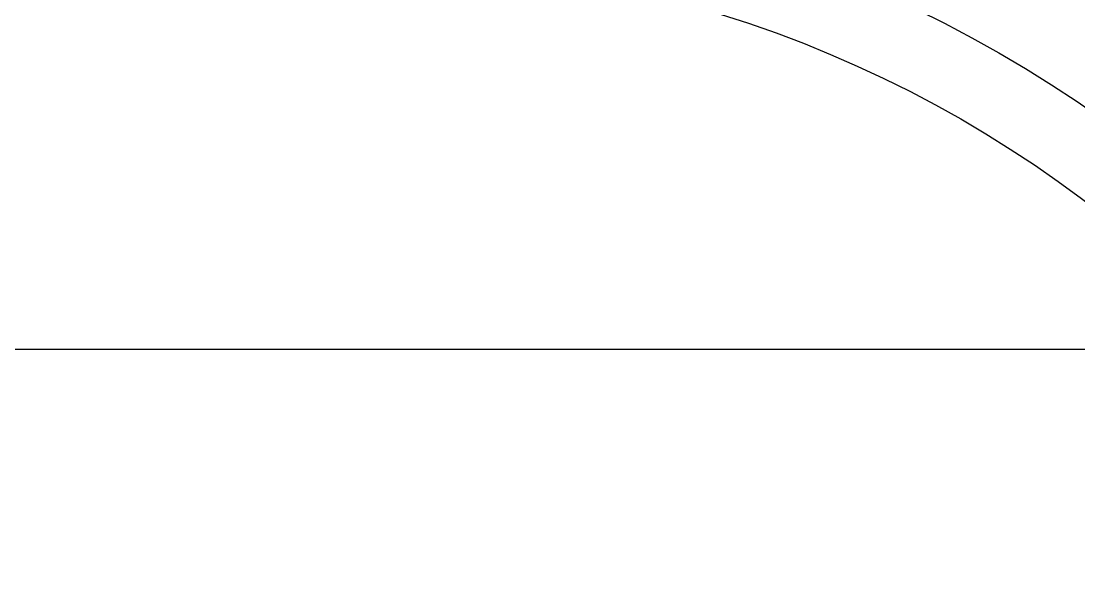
# Model space of a CAD drawing. Header units: metres. Extents: x -325 to 301, y -147 to 149.
# Drawn here: x 63.992 to 66.03, y 53.033 to 54.089 of the extents above; entities that cross this region are included whole.
import ezdxf

# ---------------------------------------------------------------- set-up
doc = ezdxf.new("R2010")
doc.units = ezdxf.units.M
doc.layers.add('-aux', color=50, linetype='Continuous', plot=False)
doc.layers.add('-AUX-QAD', color=5, linetype='Continuous', plot=False)

msp = doc.modelspace()

# ---------------------------------------------------------------- linework, layer by layer
at = {"layer": '-aux'}
msp.add_lwpolyline([(12.23447743480324, 53.45694996906553), (142.2344774348032, 53.45694996906553)], dxfattribs=at)
at = {"layer": '-AUX-QAD'}
for radius in [2.459507200686663, 2.312387348810121]:
    msp.add_circle((64.65116066192172, 51.89447195545213), radius, dxfattribs=at)

doc.saveas('drawing.dxf')
